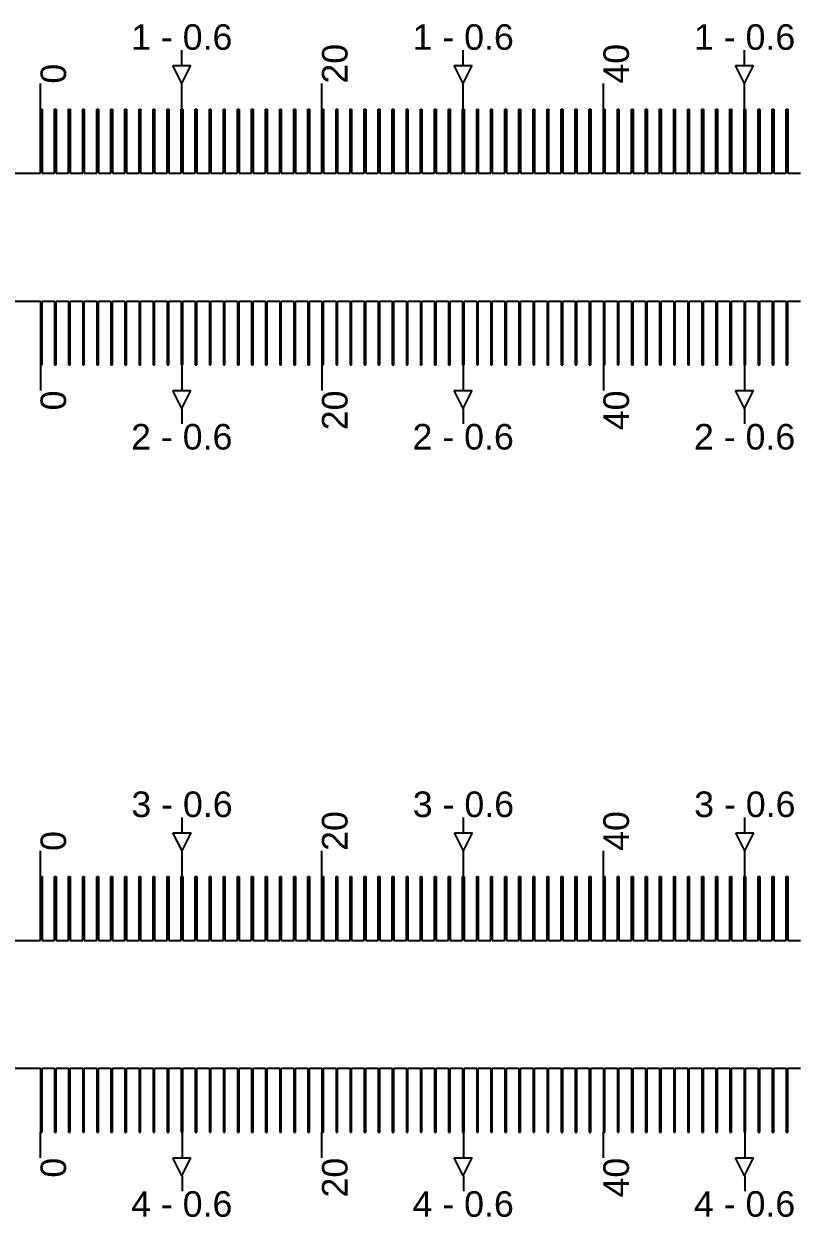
# Model space of a CAD drawing. Extents: x -119394 to 128420, y 74496 to 185496.
# Drawn here: x 43823.8 to 44126, y 112862.7 to 113329.2 of the extents above; entities that cross this region are included whole.
import ezdxf

# ---------------------------------------------------------------- set-up
doc = ezdxf.new("R2010")
doc.units = 13
doc.layers.add('CL - Label-1', color=120, linetype='Continuous')
doc.layers.add('CL - Label-2', color=132, linetype='Continuous')
doc.layers.add('CL - Sub-Micro', color=7, linetype='Continuous', true_color=0x47d1ff)
doc.styles.get("Standard").update_dxf_attribs({"font": 'arial.ttf'})

msp = doc.modelspace()

# ---------------------------------------------------------------- linework, layer by layer
for p, q in [((43885.49, 113312.94), (43885.49, 113318.94)), ((43995.49, 113312.94), (43995.49, 113318.94)), ((44105.49, 113312.94), (44105.49, 113318.94)), ((43830.29, 113295.86), (43830.29, 113305.86)), ((43885.49, 113295.86), (43885.49, 113305.86)), ((43940.29, 113295.86), (43940.29, 113305.86)), ((43995.49, 113295.86), (43995.49, 113305.86)), ((44050.29, 113295.86), (44050.29, 113305.86)), ((44105.49, 113295.86), (44105.49, 113305.86)), ((43830.29, 113195.86), (43830.29, 113185.86)), ((43885.49, 113195.86), (43885.49, 113185.86)), ((43940.29, 113195.86), (43940.29, 113185.86)), ((43995.49, 113195.86), (43995.49, 113185.86)), ((44050.29, 113195.86), (44050.29, 113185.86)), ((44105.49, 113195.86), (44105.49, 113185.86)), ((43885.49, 113178.79), (43885.49, 113172.79)), ((43995.49, 113178.79), (43995.49, 113172.79)), ((44105.49, 113178.79), (44105.49, 113172.79)), ((43885.59, 113012.94), (43885.59, 113018.94)), ((43995.59, 113012.94), (43995.59, 113018.94)), ((44105.59, 113012.94), (44105.59, 113018.94)), ((43830.29, 112995.86), (43830.29, 113005.86)), ((43885.59, 112995.86), (43885.59, 113005.86)), ((43940.29, 112995.86), (43940.29, 113005.86)), ((43995.59, 112995.86), (43995.59, 113005.86)), ((44050.29, 112995.86), (44050.29, 113005.86)), ((44105.59, 112995.86), (44105.59, 113005.86)), ((43830.29, 112885.86), (43830.29, 112895.86)), ((43885.59, 112895.86), (43885.59, 112885.86)), ((43940.29, 112885.86), (43940.29, 112895.86)), ((43995.59, 112895.86), (43995.59, 112885.86)), ((44050.29, 112885.86), (44050.29, 112895.86)), ((44105.59, 112895.86), (44105.59, 112885.86)), ((43885.59, 112878.79), (43885.59, 112872.79)), ((43995.59, 112878.79), (43995.59, 112872.79)), ((44105.59, 112878.79), (44105.59, 112872.79))]:
    msp.add_line(p, q)
at = {"layer": 'CL - Label-2'}
for p, q in [((43885.49, 113305.86), (43881.95, 113312.96)), ((43881.95, 113312.96), (43889.02, 113312.96)), ((43885.49, 113305.86), (43889.02, 113312.96)), ((43995.49, 113305.86), (43991.95, 113312.96)), ((43991.95, 113312.96), (43999.02, 113312.96)), ((43995.49, 113305.86), (43999.02, 113312.96)), ((44105.49, 113305.86), (44101.95, 113312.96)), ((44101.95, 113312.96), (44109.02, 113312.96)), ((44105.49, 113305.86), (44109.02, 113312.96)), ((43885.49, 113178.79), (43881.95, 113185.89)), ((43881.95, 113185.89), (43889.02, 113185.89)), ((43885.49, 113178.79), (43889.02, 113185.89)), ((43995.49, 113178.79), (43991.95, 113185.89)), ((43991.95, 113185.89), (43999.02, 113185.89)), ((43995.49, 113178.79), (43999.02, 113185.89)), ((44105.49, 113178.79), (44101.95, 113185.89)), ((44101.95, 113185.89), (44109.02, 113185.89)), ((44105.49, 113178.79), (44109.02, 113185.89)), ((43885.59, 113005.86), (43882.05, 113012.96)), ((43882.05, 113012.96), (43889.12, 113012.96)), ((43885.59, 113005.86), (43889.12, 113012.96)), ((43995.59, 113005.86), (43992.05, 113012.96)), ((43992.05, 113012.96), (43999.12, 113012.96)), ((43995.59, 113005.86), (43999.12, 113012.96)), ((44105.59, 113005.86), (44102.05, 113012.96)), ((44102.05, 113012.96), (44109.12, 113012.96)), ((44105.59, 113005.86), (44109.12, 113012.96)), ((43885.49, 112878.79), (43881.95, 112885.89)), ((43881.95, 112885.89), (43889.02, 112885.89)), ((43885.49, 112878.79), (43889.02, 112885.89)), ((43995.49, 112878.79), (43991.95, 112885.89)), ((43991.95, 112885.89), (43999.02, 112885.89)), ((43995.49, 112878.79), (43999.02, 112885.89)), ((44105.49, 112878.79), (44101.95, 112885.89)), ((44101.95, 112885.89), (44109.02, 112885.89)), ((44105.49, 112878.79), (44109.02, 112885.89))]:
    msp.add_line(p, q, dxfattribs=at)
at = {"layer": 'CL - Sub-Micro'}
for p, q in [((43830.29, 113270.86), (43830.29, 113295.86)), ((43830.29, 113295.86), (43830.89, 113295.86)), ((43830.89, 113295.86), (43830.89, 113270.86)), ((43835.79, 113270.86), (43835.79, 113295.86)), ((43835.79, 113295.86), (43836.39, 113295.86)), ((43836.39, 113295.86), (43836.39, 113270.86)), ((43841.29, 113270.86), (43841.29, 113295.86)), ((43841.29, 113295.86), (43841.89, 113295.86)), ((43841.89, 113295.86), (43841.89, 113270.86)), ((43846.79, 113270.86), (43846.79, 113295.86)), ((43846.79, 113295.86), (43847.39, 113295.86)), ((43847.39, 113295.86), (43847.39, 113270.86)), ((43852.29, 113270.86), (43852.29, 113295.86)), ((43852.29, 113295.86), (43852.89, 113295.86)), ((43852.89, 113295.86), (43852.89, 113270.86)), ((43857.79, 113270.86), (43857.79, 113295.86)), ((43857.79, 113295.86), (43858.39, 113295.86)), ((43858.39, 113295.86), (43858.39, 113270.86)), ((43863.29, 113270.86), (43863.29, 113295.86)), ((43863.29, 113295.86), (43863.89, 113295.86)), ((43863.89, 113295.86), (43863.89, 113270.86)), ((43868.79, 113270.86), (43868.79, 113295.86)), ((43868.79, 113295.86), (43869.39, 113295.86)), ((43869.39, 113295.86), (43869.39, 113270.86)), ((43874.29, 113270.86), (43874.29, 113295.86)), ((43874.29, 113295.86), (43874.89, 113295.86)), ((43874.89, 113295.86), (43874.89, 113270.86)), ((43879.79, 113270.86), (43879.79, 113295.86)), ((43879.79, 113295.86), (43880.39, 113295.86)), ((43880.39, 113295.86), (43880.39, 113270.86)), ((43885.29, 113270.86), (43885.29, 113295.86)), ((43885.29, 113295.86), (43885.89, 113295.86)), ((43885.89, 113295.86), (43885.89, 113270.86)), ((43890.79, 113270.86), (43890.79, 113295.86)), ((43890.79, 113295.86), (43891.39, 113295.86)), ((43891.39, 113295.86), (43891.39, 113270.86)), ((43896.29, 113270.86), (43896.29, 113295.86)), ((43896.29, 113295.86), (43896.89, 113295.86)), ((43896.89, 113295.86), (43896.89, 113270.86)), ((43901.79, 113270.86), (43901.79, 113295.86)), ((43901.79, 113295.86), (43902.39, 113295.86)), ((43902.39, 113295.86), (43902.39, 113270.86)), ((43907.29, 113270.86), (43907.29, 113295.86)), ((43907.29, 113295.86), (43907.89, 113295.86)), ((43907.89, 113295.86), (43907.89, 113270.86)), ((43912.79, 113270.86), (43912.79, 113295.86)), ((43912.79, 113295.86), (43913.39, 113295.86)), ((43913.39, 113295.86), (43913.39, 113270.86)), ((43918.29, 113270.86), (43918.29, 113295.86)), ((43918.29, 113295.86), (43918.89, 113295.86)), ((43918.89, 113295.86), (43918.89, 113270.86)), ((43923.79, 113270.86), (43923.79, 113295.86)), ((43923.79, 113295.86), (43924.39, 113295.86)), ((43924.39, 113295.86), (43924.39, 113270.86)), ((43929.29, 113270.86), (43929.29, 113295.86)), ((43929.29, 113295.86), (43929.89, 113295.86)), ((43929.89, 113295.86), (43929.89, 113270.86)), ((43934.79, 113270.86), (43934.79, 113295.86)), ((43934.79, 113295.86), (43935.39, 113295.86)), ((43935.39, 113295.86), (43935.39, 113270.86)), ((43940.29, 113270.86), (43940.29, 113295.86)), ((43940.29, 113295.86), (43940.89, 113295.86)), ((43940.89, 113295.86), (43940.89, 113270.86)), ((43945.79, 113270.86), (43945.79, 113295.86)), ((43945.79, 113295.86), (43946.39, 113295.86)), ((43946.39, 113295.86), (43946.39, 113270.86)), ((43951.29, 113270.86), (43951.29, 113295.86)), ((43951.29, 113295.86), (43951.89, 113295.86)), ((43951.89, 113295.86), (43951.89, 113270.86)), ((43956.79, 113270.86), (43956.79, 113295.86)), ((43956.79, 113295.86), (43957.39, 113295.86)), ((43957.39, 113295.86), (43957.39, 113270.86)), ((43962.29, 113270.86), (43962.29, 113295.86)), ((43962.29, 113295.86), (43962.89, 113295.86)), ((43962.89, 113295.86), (43962.89, 113270.86)), ((43967.79, 113270.86), (43967.79, 113295.86)), ((43967.79, 113295.86), (43968.39, 113295.86)), ((43968.39, 113295.86), (43968.39, 113270.86)), ((43973.29, 113270.86), (43973.29, 113295.86)), ((43973.29, 113295.86), (43973.89, 113295.86)), ((43973.89, 113295.86), (43973.89, 113270.86)), ((43978.79, 113270.86), (43978.79, 113295.86)), ((43978.79, 113295.86), (43979.39, 113295.86)), ((43979.39, 113295.86), (43979.39, 113270.86)), ((43984.29, 113270.86), (43984.29, 113295.86)), ((43984.29, 113295.86), (43984.89, 113295.86)), ((43984.89, 113295.86), (43984.89, 113270.86)), ((43989.79, 113270.86), (43989.79, 113295.86)), ((43989.79, 113295.86), (43990.39, 113295.86)), ((43990.39, 113295.86), (43990.39, 113270.86)), ((43995.29, 113270.86), (43995.29, 113295.86)), ((43995.29, 113295.86), (43995.89, 113295.86)), ((43995.89, 113295.86), (43995.89, 113270.86)), ((44000.79, 113270.86), (44000.79, 113295.86)), ((44000.79, 113295.86), (44001.39, 113295.86)), ((44001.39, 113295.86), (44001.39, 113270.86)), ((44006.29, 113270.86), (44006.29, 113295.86)), ((44006.29, 113295.86), (44006.89, 113295.86)), ((44006.89, 113295.86), (44006.89, 113270.86)), ((44011.79, 113270.86), (44011.79, 113295.86)), ((44011.79, 113295.86), (44012.39, 113295.86)), ((44012.39, 113295.86), (44012.39, 113270.86)), ((44017.29, 113270.86), (44017.29, 113295.86)), ((44017.29, 113295.86), (44017.89, 113295.86)), ((44017.89, 113295.86), (44017.89, 113270.86)), ((44022.79, 113270.86), (44022.79, 113295.86)), ((44022.79, 113295.86), (44023.39, 113295.86)), ((44023.39, 113295.86), (44023.39, 113270.86)), ((44028.29, 113270.86), (44028.29, 113295.86)), ((44028.29, 113295.86), (44028.89, 113295.86)), ((44028.89, 113295.86), (44028.89, 113270.86)), ((44033.79, 113270.86), (44033.79, 113295.86)), ((44033.79, 113295.86), (44034.39, 113295.86)), ((44034.39, 113295.86), (44034.39, 113270.86)), ((44039.29, 113270.86), (44039.29, 113295.86)), ((44039.29, 113295.86), (44039.89, 113295.86)), ((44039.89, 113295.86), (44039.89, 113270.86)), ((44044.79, 113270.86), (44044.79, 113295.86)), ((44044.79, 113295.86), (44045.39, 113295.86)), ((44045.39, 113295.86), (44045.39, 113270.86)), ((44050.29, 113270.86), (44050.29, 113295.86)), ((44050.29, 113295.86), (44050.89, 113295.86)), ((44050.89, 113295.86), (44050.89, 113270.86)), ((44055.79, 113270.86), (44055.79, 113295.86)), ((44055.79, 113295.86), (44056.39, 113295.86)), ((44056.39, 113295.86), (44056.39, 113270.86)), ((44061.29, 113270.86), (44061.29, 113295.86)), ((44061.29, 113295.86), (44061.89, 113295.86)), ((44061.89, 113295.86), (44061.89, 113270.86)), ((44066.79, 113270.86), (44066.79, 113295.86)), ((44066.79, 113295.86), (44067.39, 113295.86)), ((44067.39, 113295.86), (44067.39, 113270.86)), ((44072.29, 113270.86), (44072.29, 113295.86)), ((44072.29, 113295.86), (44072.89, 113295.86)), ((44072.89, 113295.86), (44072.89, 113270.86)), ((44077.79, 113270.86), (44077.79, 113295.86)), ((44077.79, 113295.86), (44078.39, 113295.86)), ((44078.39, 113295.86), (44078.39, 113270.86)), ((44083.29, 113270.86), (44083.29, 113295.86)), ((44083.29, 113295.86), (44083.89, 113295.86)), ((44083.89, 113295.86), (44083.89, 113270.86)), ((44088.79, 113270.86), (44088.79, 113295.86)), ((44088.79, 113295.86), (44089.39, 113295.86)), ((44089.39, 113295.86), (44089.39, 113270.86)), ((44094.29, 113270.86), (44094.29, 113295.86)), ((44094.29, 113295.86), (44094.89, 113295.86)), ((44094.89, 113295.86), (44094.89, 113270.86)), ((44099.79, 113270.86), (44099.79, 113295.86)), ((44099.79, 113295.86), (44100.39, 113295.86)), ((44100.39, 113295.86), (44100.39, 113270.86)), ((44105.29, 113270.86), (44105.29, 113295.86)), ((44105.29, 113295.86), (44105.89, 113295.86)), ((44105.89, 113295.86), (44105.89, 113270.86)), ((44110.79, 113270.86), (44110.79, 113295.86)), ((44110.79, 113295.86), (44111.39, 113295.86)), ((44111.39, 113295.86), (44111.39, 113270.86)), ((44116.29, 113270.86), (44116.29, 113295.86)), ((44116.29, 113295.86), (44116.89, 113295.86)), ((44116.89, 113295.86), (44116.89, 113270.86)), ((44121.79, 113270.86), (44121.79, 113295.86)), ((44121.79, 113295.86), (44122.39, 113295.86)), ((44122.39, 113295.86), (44122.39, 113270.86)), ((43730.29, 113270.86), (43830.29, 113270.86)), ((43830.89, 113270.86), (43835.79, 113270.86)), ((43836.39, 113270.86), (43841.29, 113270.86)), ((43841.89, 113270.86), (43846.79, 113270.86)), ((43847.39, 113270.86), (43852.29, 113270.86)), ((43852.89, 113270.86), (43857.79, 113270.86)), ((43858.39, 113270.86), (43863.29, 113270.86)), ((43863.89, 113270.86), (43868.79, 113270.86)), ((43869.39, 113270.86), (43874.29, 113270.86)), ((43874.89, 113270.86), (43879.79, 113270.86)), ((43880.39, 113270.86), (43885.29, 113270.86)), ((43885.89, 113270.86), (43890.79, 113270.86)), ((43891.39, 113270.86), (43896.29, 113270.86)), ((43896.89, 113270.86), (43901.79, 113270.86)), ((43902.39, 113270.86), (43907.29, 113270.86)), ((43907.89, 113270.86), (43912.79, 113270.86)), ((43913.39, 113270.86), (43918.29, 113270.86)), ((43918.89, 113270.86), (43923.79, 113270.86)), ((43924.39, 113270.86), (43929.29, 113270.86)), ((43929.89, 113270.86), (43934.79, 113270.86)), ((43935.39, 113270.86), (43940.29, 113270.86)), ((43940.89, 113270.86), (43945.79, 113270.86)), ((43946.39, 113270.86), (43951.29, 113270.86)), ((43951.89, 113270.86), (43956.79, 113270.86)), ((43957.39, 113270.86), (43962.29, 113270.86)), ((43962.89, 113270.86), (43967.79, 113270.86)), ((43968.39, 113270.86), (43973.29, 113270.86)), ((43973.89, 113270.86), (43978.79, 113270.86)), ((43979.39, 113270.86), (43984.29, 113270.86)), ((43984.89, 113270.86), (43989.79, 113270.86)), ((43990.39, 113270.86), (43995.29, 113270.86)), ((43995.89, 113270.86), (44000.79, 113270.86)), ((44001.39, 113270.86), (44006.29, 113270.86)), ((44006.89, 113270.86), (44011.79, 113270.86)), ((44012.39, 113270.86), (44017.29, 113270.86)), ((44017.89, 113270.86), (44022.79, 113270.86)), ((44023.39, 113270.86), (44028.29, 113270.86)), ((44028.89, 113270.86), (44033.79, 113270.86)), ((44034.39, 113270.86), (44039.29, 113270.86)), ((44039.89, 113270.86), (44044.79, 113270.86)), ((44045.39, 113270.86), (44050.29, 113270.86)), ((44050.89, 113270.86), (44055.79, 113270.86)), ((44056.39, 113270.86), (44061.29, 113270.86)), ((44061.89, 113270.86), (44066.79, 113270.86)), ((44067.39, 113270.86), (44072.29, 113270.86)), ((44072.89, 113270.86), (44077.79, 113270.86)), ((44078.39, 113270.86), (44083.29, 113270.86)), ((44083.89, 113270.86), (44088.79, 113270.86)), ((44089.39, 113270.86), (44094.29, 113270.86)), ((44094.89, 113270.86), (44099.79, 113270.86)), ((44100.39, 113270.86), (44105.29, 113270.86)), ((44105.89, 113270.86), (44110.79, 113270.86)), ((44111.39, 113270.86), (44116.29, 113270.86)), ((44116.89, 113270.86), (44121.79, 113270.86)), ((44122.39, 113270.86), (44127.29, 113270.86)), ((43730.29, 113220.86), (43830.29, 113220.86)), ((43830.29, 113220.86), (43830.29, 113195.86)), ((43830.89, 113195.86), (43830.89, 113220.86)), ((43830.89, 113220.86), (43835.79, 113220.86)), ((43835.79, 113220.86), (43835.79, 113195.86)), ((43836.39, 113195.86), (43836.39, 113220.86)), ((43836.39, 113220.86), (43841.29, 113220.86)), ((43841.29, 113220.86), (43841.29, 113195.86)), ((43841.89, 113195.86), (43841.89, 113220.86)), ((43841.89, 113220.86), (43846.79, 113220.86)), ((43846.79, 113220.86), (43846.79, 113195.86)), ((43847.39, 113195.86), (43847.39, 113220.86)), ((43847.39, 113220.86), (43852.29, 113220.86)), ((43852.29, 113220.86), (43852.29, 113195.86)), ((43852.89, 113195.86), (43852.89, 113220.86)), ((43852.89, 113220.86), (43857.79, 113220.86)), ((43857.79, 113220.86), (43857.79, 113195.86)), ((43858.39, 113195.86), (43858.39, 113220.86)), ((43858.39, 113220.86), (43863.29, 113220.86)), ((43863.29, 113220.86), (43863.29, 113195.86)), ((43863.89, 113195.86), (43863.89, 113220.86)), ((43863.89, 113220.86), (43868.79, 113220.86)), ((43868.79, 113220.86), (43868.79, 113195.86)), ((43869.39, 113195.86), (43869.39, 113220.86)), ((43869.39, 113220.86), (43874.29, 113220.86)), ((43874.29, 113220.86), (43874.29, 113195.86)), ((43874.89, 113195.86), (43874.89, 113220.86)), ((43874.89, 113220.86), (43879.79, 113220.86)), ((43879.79, 113220.86), (43879.79, 113195.86)), ((43880.39, 113195.86), (43880.39, 113220.86)), ((43880.39, 113220.86), (43885.29, 113220.86)), ((43885.29, 113220.86), (43885.29, 113195.86)), ((43885.89, 113195.86), (43885.89, 113220.86)), ((43885.89, 113220.86), (43890.79, 113220.86)), ((43890.79, 113220.86), (43890.79, 113195.86)), ((43891.39, 113195.86), (43891.39, 113220.86)), ((43891.39, 113220.86), (43896.29, 113220.86)), ((43896.29, 113220.86), (43896.29, 113195.86)), ((43896.89, 113195.86), (43896.89, 113220.86)), ((43896.89, 113220.86), (43901.79, 113220.86)), ((43901.79, 113220.86), (43901.79, 113195.86)), ((43902.39, 113195.86), (43902.39, 113220.86)), ((43902.39, 113220.86), (43907.29, 113220.86)), ((43907.29, 113220.86), (43907.29, 113195.86)), ((43907.89, 113195.86), (43907.89, 113220.86)), ((43907.89, 113220.86), (43912.79, 113220.86)), ((43912.79, 113220.86), (43912.79, 113195.86)), ((43913.39, 113195.86), (43913.39, 113220.86)), ((43913.39, 113220.86), (43918.29, 113220.86)), ((43918.29, 113220.86), (43918.29, 113195.86)), ((43918.89, 113195.86), (43918.89, 113220.86)), ((43918.89, 113220.86), (43923.79, 113220.86)), ((43923.79, 113220.86), (43923.79, 113195.86)), ((43924.39, 113195.86), (43924.39, 113220.86)), ((43924.39, 113220.86), (43929.29, 113220.86)), ((43929.29, 113220.86), (43929.29, 113195.86)), ((43929.89, 113195.86), (43929.89, 113220.86)), ((43929.89, 113220.86), (43934.79, 113220.86)), ((43934.79, 113220.86), (43934.79, 113195.86)), ((43935.39, 113195.86), (43935.39, 113220.86)), ((43935.39, 113220.86), (43940.29, 113220.86)), ((43940.29, 113220.86), (43940.29, 113195.86)), ((43940.89, 113195.86), (43940.89, 113220.86)), ((43940.89, 113220.86), (43945.79, 113220.86)), ((43945.79, 113220.86), (43945.79, 113195.86)), ((43946.39, 113195.86), (43946.39, 113220.86)), ((43946.39, 113220.86), (43951.29, 113220.86)), ((43951.29, 113220.86), (43951.29, 113195.86)), ((43951.89, 113195.86), (43951.89, 113220.86)), ((43951.89, 113220.86), (43956.79, 113220.86)), ((43956.79, 113220.86), (43956.79, 113195.86)), ((43957.39, 113195.86), (43957.39, 113220.86)), ((43957.39, 113220.86), (43962.29, 113220.86)), ((43962.29, 113220.86), (43962.29, 113195.86)), ((43962.89, 113195.86), (43962.89, 113220.86)), ((43962.89, 113220.86), (43967.79, 113220.86)), ((43967.79, 113220.86), (43967.79, 113195.86)), ((43968.39, 113195.86), (43968.39, 113220.86)), ((43968.39, 113220.86), (43973.29, 113220.86)), ((43973.29, 113220.86), (43973.29, 113195.86)), ((43973.89, 113195.86), (43973.89, 113220.86)), ((43973.89, 113220.86), (43978.79, 113220.86)), ((43978.79, 113220.86), (43978.79, 113195.86)), ((43979.39, 113195.86), (43979.39, 113220.86)), ((43979.39, 113220.86), (43984.29, 113220.86)), ((43984.29, 113220.86), (43984.29, 113195.86)), ((43984.89, 113195.86), (43984.89, 113220.86)), ((43984.89, 113220.86), (43989.79, 113220.86)), ((43989.79, 113220.86), (43989.79, 113195.86)), ((43990.39, 113195.86), (43990.39, 113220.86)), ((43990.39, 113220.86), (43995.29, 113220.86)), ((43995.29, 113220.86), (43995.29, 113195.86)), ((43995.89, 113195.86), (43995.89, 113220.86)), ((43995.89, 113220.86), (44000.79, 113220.86)), ((44000.79, 113220.86), (44000.79, 113195.86)), ((44001.39, 113195.86), (44001.39, 113220.86)), ((44001.39, 113220.86), (44006.29, 113220.86)), ((44006.29, 113220.86), (44006.29, 113195.86)), ((44006.89, 113195.86), (44006.89, 113220.86)), ((44006.89, 113220.86), (44011.79, 113220.86)), ((44011.79, 113220.86), (44011.79, 113195.86)), ((44012.39, 113195.86), (44012.39, 113220.86)), ((44012.39, 113220.86), (44017.29, 113220.86)), ((44017.29, 113220.86), (44017.29, 113195.86)), ((44017.89, 113195.86), (44017.89, 113220.86)), ((44017.89, 113220.86), (44022.79, 113220.86)), ((44022.79, 113220.86), (44022.79, 113195.86)), ((44023.39, 113195.86), (44023.39, 113220.86)), ((44023.39, 113220.86), (44028.29, 113220.86)), ((44028.29, 113220.86), (44028.29, 113195.86)), ((44028.89, 113195.86), (44028.89, 113220.86)), ((44028.89, 113220.86), (44033.79, 113220.86)), ((44033.79, 113220.86), (44033.79, 113195.86)), ((44034.39, 113195.86), (44034.39, 113220.86)), ((44034.39, 113220.86), (44039.29, 113220.86)), ((44039.29, 113220.86), (44039.29, 113195.86)), ((44039.89, 113195.86), (44039.89, 113220.86)), ((44039.89, 113220.86), (44044.79, 113220.86)), ((44044.79, 113220.86), (44044.79, 113195.86)), ((44045.39, 113195.86), (44045.39, 113220.86)), ((44045.39, 113220.86), (44050.29, 113220.86)), ((44050.29, 113220.86), (44050.29, 113195.86)), ((44050.89, 113195.86), (44050.89, 113220.86)), ((44050.89, 113220.86), (44055.79, 113220.86)), ((44055.79, 113220.86), (44055.79, 113195.86)), ((44056.39, 113195.86), (44056.39, 113220.86)), ((44056.39, 113220.86), (44061.29, 113220.86)), ((44061.29, 113220.86), (44061.29, 113195.86)), ((44061.89, 113195.86), (44061.89, 113220.86)), ((44061.89, 113220.86), (44066.79, 113220.86)), ((44066.79, 113220.86), (44066.79, 113195.86)), ((44067.39, 113195.86), (44067.39, 113220.86)), ((44067.39, 113220.86), (44072.29, 113220.86)), ((44072.29, 113220.86), (44072.29, 113195.86)), ((44072.89, 113195.86), (44072.89, 113220.86)), ((44072.89, 113220.86), (44077.79, 113220.86)), ((44077.79, 113220.86), (44077.79, 113195.86)), ((44078.39, 113195.86), (44078.39, 113220.86)), ((44078.39, 113220.86), (44083.29, 113220.86)), ((44083.29, 113220.86), (44083.29, 113195.86)), ((44083.89, 113195.86), (44083.89, 113220.86)), ((44083.89, 113220.86), (44088.79, 113220.86)), ((44088.79, 113220.86), (44088.79, 113195.86)), ((44089.39, 113195.86), (44089.39, 113220.86)), ((44089.39, 113220.86), (44094.29, 113220.86)), ((44094.29, 113220.86), (44094.29, 113195.86)), ((44094.89, 113195.86), (44094.89, 113220.86)), ((44094.89, 113220.86), (44099.79, 113220.86)), ((44099.79, 113220.86), (44099.79, 113195.86)), ((44100.39, 113195.86), (44100.39, 113220.86)), ((44100.39, 113220.86), (44105.29, 113220.86)), ((44105.29, 113220.86), (44105.29, 113195.86)), ((44105.89, 113195.86), (44105.89, 113220.86)), ((44105.89, 113220.86), (44110.79, 113220.86)), ((44110.79, 113220.86), (44110.79, 113195.86)), ((44111.39, 113195.86), (44111.39, 113220.86)), ((44111.39, 113220.86), (44116.29, 113220.86)), ((44116.29, 113220.86), (44116.29, 113195.86)), ((44116.89, 113195.86), (44116.89, 113220.86)), ((44116.89, 113220.86), (44121.79, 113220.86)), ((44121.79, 113220.86), (44121.79, 113195.86)), ((44122.39, 113195.86), (44122.39, 113220.86)), ((44122.39, 113220.86), (44127.29, 113220.86)), ((43830.29, 113195.86), (43830.89, 113195.86)), ((43835.79, 113195.86), (43836.39, 113195.86)), ((43841.29, 113195.86), (43841.89, 113195.86)), ((43846.79, 113195.86), (43847.39, 113195.86)), ((43852.29, 113195.86), (43852.89, 113195.86)), ((43857.79, 113195.86), (43858.39, 113195.86)), ((43863.29, 113195.86), (43863.89, 113195.86)), ((43868.79, 113195.86), (43869.39, 113195.86)), ((43874.29, 113195.86), (43874.89, 113195.86)), ((43879.79, 113195.86), (43880.39, 113195.86)), ((43885.29, 113195.86), (43885.89, 113195.86)), ((43890.79, 113195.86), (43891.39, 113195.86)), ((43896.29, 113195.86), (43896.89, 113195.86)), ((43901.79, 113195.86), (43902.39, 113195.86)), ((43907.29, 113195.86), (43907.89, 113195.86)), ((43912.79, 113195.86), (43913.39, 113195.86)), ((43918.29, 113195.86), (43918.89, 113195.86)), ((43923.79, 113195.86), (43924.39, 113195.86)), ((43929.29, 113195.86), (43929.89, 113195.86)), ((43934.79, 113195.86), (43935.39, 113195.86)), ((43940.29, 113195.86), (43940.89, 113195.86)), ((43945.79, 113195.86), (43946.39, 113195.86)), ((43951.29, 113195.86), (43951.89, 113195.86)), ((43956.79, 113195.86), (43957.39, 113195.86)), ((43962.29, 113195.86), (43962.89, 113195.86)), ((43967.79, 113195.86), (43968.39, 113195.86)), ((43973.29, 113195.86), (43973.89, 113195.86)), ((43978.79, 113195.86), (43979.39, 113195.86)), ((43984.29, 113195.86), (43984.89, 113195.86)), ((43989.79, 113195.86), (43990.39, 113195.86)), ((43995.29, 113195.86), (43995.89, 113195.86)), ((44000.79, 113195.86), (44001.39, 113195.86)), ((44006.29, 113195.86), (44006.89, 113195.86)), ((44011.79, 113195.86), (44012.39, 113195.86)), ((44017.29, 113195.86), (44017.89, 113195.86)), ((44022.79, 113195.86), (44023.39, 113195.86)), ((44028.29, 113195.86), (44028.89, 113195.86)), ((44033.79, 113195.86), (44034.39, 113195.86)), ((44039.29, 113195.86), (44039.89, 113195.86)), ((44044.79, 113195.86), (44045.39, 113195.86)), ((44050.29, 113195.86), (44050.89, 113195.86)), ((44055.79, 113195.86), (44056.39, 113195.86)), ((44061.29, 113195.86), (44061.89, 113195.86)), ((44066.79, 113195.86), (44067.39, 113195.86)), ((44072.29, 113195.86), (44072.89, 113195.86)), ((44077.79, 113195.86), (44078.39, 113195.86)), ((44083.29, 113195.86), (44083.89, 113195.86)), ((44088.79, 113195.86), (44089.39, 113195.86)), ((44094.29, 113195.86), (44094.89, 113195.86)), ((44099.79, 113195.86), (44100.39, 113195.86)), ((44105.29, 113195.86), (44105.89, 113195.86)), ((44110.79, 113195.86), (44111.39, 113195.86)), ((44116.29, 113195.86), (44116.89, 113195.86)), ((44121.79, 113195.86), (44122.39, 113195.86)), ((43830.29, 112970.86), (43830.29, 112995.86)), ((43830.29, 112995.86), (43830.89, 112995.86)), ((43830.89, 112995.86), (43830.89, 112970.86)), ((43835.79, 112970.86), (43835.79, 112995.86)), ((43835.79, 112995.86), (43836.39, 112995.86)), ((43836.39, 112995.86), (43836.39, 112970.86)), ((43841.29, 112970.86), (43841.29, 112995.86)), ((43841.29, 112995.86), (43841.89, 112995.86)), ((43841.89, 112995.86), (43841.89, 112970.86)), ((43846.79, 112970.86), (43846.79, 112995.86)), ((43846.79, 112995.86), (43847.39, 112995.86)), ((43847.39, 112995.86), (43847.39, 112970.86)), ((43852.29, 112970.86), (43852.29, 112995.86)), ((43852.29, 112995.86), (43852.89, 112995.86)), ((43852.89, 112995.86), (43852.89, 112970.86)), ((43857.79, 112970.86), (43857.79, 112995.86)), ((43857.79, 112995.86), (43858.39, 112995.86)), ((43858.39, 112995.86), (43858.39, 112970.86)), ((43863.29, 112970.86), (43863.29, 112995.86)), ((43863.29, 112995.86), (43863.89, 112995.86)), ((43863.89, 112995.86), (43863.89, 112970.86)), ((43868.79, 112970.86), (43868.79, 112995.86)), ((43868.79, 112995.86), (43869.39, 112995.86)), ((43869.39, 112995.86), (43869.39, 112970.86)), ((43874.29, 112970.86), (43874.29, 112995.86)), ((43874.29, 112995.86), (43874.89, 112995.86)), ((43874.89, 112995.86), (43874.89, 112970.86)), ((43879.79, 112970.86), (43879.79, 112995.86)), ((43879.79, 112995.86), (43880.39, 112995.86)), ((43880.39, 112995.86), (43880.39, 112970.86)), ((43885.29, 112970.86), (43885.29, 112995.86)), ((43885.29, 112995.86), (43885.89, 112995.86)), ((43885.89, 112995.86), (43885.89, 112970.86)), ((43890.79, 112970.86), (43890.79, 112995.86)), ((43890.79, 112995.86), (43891.39, 112995.86)), ((43891.39, 112995.86), (43891.39, 112970.86)), ((43896.29, 112970.86), (43896.29, 112995.86)), ((43896.29, 112995.86), (43896.89, 112995.86)), ((43896.89, 112995.86), (43896.89, 112970.86)), ((43901.79, 112970.86), (43901.79, 112995.86)), ((43901.79, 112995.86), (43902.39, 112995.86)), ((43902.39, 112995.86), (43902.39, 112970.86)), ((43907.29, 112970.86), (43907.29, 112995.86)), ((43907.29, 112995.86), (43907.89, 112995.86)), ((43907.89, 112995.86), (43907.89, 112970.86)), ((43912.79, 112970.86), (43912.79, 112995.86)), ((43912.79, 112995.86), (43913.39, 112995.86)), ((43913.39, 112995.86), (43913.39, 112970.86)), ((43918.29, 112970.86), (43918.29, 112995.86)), ((43918.29, 112995.86), (43918.89, 112995.86)), ((43918.89, 112995.86), (43918.89, 112970.86)), ((43923.79, 112970.86), (43923.79, 112995.86)), ((43923.79, 112995.86), (43924.39, 112995.86)), ((43924.39, 112995.86), (43924.39, 112970.86)), ((43929.29, 112970.86), (43929.29, 112995.86)), ((43929.29, 112995.86), (43929.89, 112995.86)), ((43929.89, 112995.86), (43929.89, 112970.86)), ((43934.79, 112970.86), (43934.79, 112995.86)), ((43934.79, 112995.86), (43935.39, 112995.86)), ((43935.39, 112995.86), (43935.39, 112970.86)), ((43940.29, 112970.86), (43940.29, 112995.86)), ((43940.29, 112995.86), (43940.89, 112995.86)), ((43940.89, 112995.86), (43940.89, 112970.86)), ((43945.79, 112970.86), (43945.79, 112995.86)), ((43945.79, 112995.86), (43946.39, 112995.86)), ((43946.39, 112995.86), (43946.39, 112970.86)), ((43951.29, 112970.86), (43951.29, 112995.86)), ((43951.29, 112995.86), (43951.89, 112995.86)), ((43951.89, 112995.86), (43951.89, 112970.86)), ((43956.79, 112970.86), (43956.79, 112995.86)), ((43956.79, 112995.86), (43957.39, 112995.86)), ((43957.39, 112995.86), (43957.39, 112970.86)), ((43962.29, 112970.86), (43962.29, 112995.86)), ((43962.29, 112995.86), (43962.89, 112995.86)), ((43962.89, 112995.86), (43962.89, 112970.86)), ((43967.79, 112970.86), (43967.79, 112995.86)), ((43967.79, 112995.86), (43968.39, 112995.86)), ((43968.39, 112995.86), (43968.39, 112970.86)), ((43973.29, 112970.86), (43973.29, 112995.86)), ((43973.29, 112995.86), (43973.89, 112995.86)), ((43973.89, 112995.86), (43973.89, 112970.86)), ((43978.79, 112970.86), (43978.79, 112995.86)), ((43978.79, 112995.86), (43979.39, 112995.86)), ((43979.39, 112995.86), (43979.39, 112970.86)), ((43984.29, 112970.86), (43984.29, 112995.86)), ((43984.29, 112995.86), (43984.89, 112995.86)), ((43984.89, 112995.86), (43984.89, 112970.86)), ((43989.79, 112970.86), (43989.79, 112995.86)), ((43989.79, 112995.86), (43990.39, 112995.86)), ((43990.39, 112995.86), (43990.39, 112970.86)), ((43995.29, 112970.86), (43995.29, 112995.86)), ((43995.29, 112995.86), (43995.89, 112995.86)), ((43995.89, 112995.86), (43995.89, 112970.86)), ((44000.79, 112970.86), (44000.79, 112995.86)), ((44000.79, 112995.86), (44001.39, 112995.86)), ((44001.39, 112995.86), (44001.39, 112970.86)), ((44006.29, 112970.86), (44006.29, 112995.86)), ((44006.29, 112995.86), (44006.89, 112995.86)), ((44006.89, 112995.86), (44006.89, 112970.86)), ((44011.79, 112970.86), (44011.79, 112995.86)), ((44011.79, 112995.86), (44012.39, 112995.86)), ((44012.39, 112995.86), (44012.39, 112970.86)), ((44017.29, 112970.86), (44017.29, 112995.86)), ((44017.29, 112995.86), (44017.89, 112995.86)), ((44017.89, 112995.86), (44017.89, 112970.86)), ((44022.79, 112970.86), (44022.79, 112995.86)), ((44022.79, 112995.86), (44023.39, 112995.86)), ((44023.39, 112995.86), (44023.39, 112970.86)), ((44028.29, 112970.86), (44028.29, 112995.86)), ((44028.29, 112995.86), (44028.89, 112995.86)), ((44028.89, 112995.86), (44028.89, 112970.86)), ((44033.79, 112970.86), (44033.79, 112995.86)), ((44033.79, 112995.86), (44034.39, 112995.86)), ((44034.39, 112995.86), (44034.39, 112970.86)), ((44039.29, 112970.86), (44039.29, 112995.86)), ((44039.29, 112995.86), (44039.89, 112995.86)), ((44039.89, 112995.86), (44039.89, 112970.86)), ((44044.79, 112970.86), (44044.79, 112995.86)), ((44044.79, 112995.86), (44045.39, 112995.86)), ((44045.39, 112995.86), (44045.39, 112970.86)), ((44050.29, 112970.86), (44050.29, 112995.86)), ((44050.29, 112995.86), (44050.89, 112995.86)), ((44050.89, 112995.86), (44050.89, 112970.86)), ((44055.79, 112970.86), (44055.79, 112995.86)), ((44055.79, 112995.86), (44056.39, 112995.86)), ((44056.39, 112995.86), (44056.39, 112970.86)), ((44061.29, 112970.86), (44061.29, 112995.86)), ((44061.29, 112995.86), (44061.89, 112995.86)), ((44061.89, 112995.86), (44061.89, 112970.86)), ((44066.79, 112970.86), (44066.79, 112995.86)), ((44066.79, 112995.86), (44067.39, 112995.86)), ((44067.39, 112995.86), (44067.39, 112970.86)), ((44072.29, 112970.86), (44072.29, 112995.86)), ((44072.29, 112995.86), (44072.89, 112995.86)), ((44072.89, 112995.86), (44072.89, 112970.86)), ((44077.79, 112970.86), (44077.79, 112995.86)), ((44077.79, 112995.86), (44078.39, 112995.86)), ((44078.39, 112995.86), (44078.39, 112970.86)), ((44083.29, 112970.86), (44083.29, 112995.86)), ((44083.29, 112995.86), (44083.89, 112995.86)), ((44083.89, 112995.86), (44083.89, 112970.86)), ((44088.79, 112970.86), (44088.79, 112995.86)), ((44088.79, 112995.86), (44089.39, 112995.86)), ((44089.39, 112995.86), (44089.39, 112970.86)), ((44094.29, 112970.86), (44094.29, 112995.86)), ((44094.29, 112995.86), (44094.89, 112995.86)), ((44094.89, 112995.86), (44094.89, 112970.86)), ((44099.79, 112970.86), (44099.79, 112995.86)), ((44099.79, 112995.86), (44100.39, 112995.86)), ((44100.39, 112995.86), (44100.39, 112970.86)), ((44105.29, 112970.86), (44105.29, 112995.86)), ((44105.29, 112995.86), (44105.89, 112995.86)), ((44105.89, 112995.86), (44105.89, 112970.86)), ((44110.79, 112970.86), (44110.79, 112995.86)), ((44110.79, 112995.86), (44111.39, 112995.86)), ((44111.39, 112995.86), (44111.39, 112970.86)), ((44116.29, 112970.86), (44116.29, 112995.86)), ((44116.29, 112995.86), (44116.89, 112995.86)), ((44116.89, 112995.86), (44116.89, 112970.86)), ((44121.79, 112970.86), (44121.79, 112995.86)), ((44121.79, 112995.86), (44122.39, 112995.86)), ((44122.39, 112995.86), (44122.39, 112970.86)), ((43730.29, 112970.86), (43830.29, 112970.86)), ((43830.89, 112970.86), (43835.79, 112970.86)), ((43836.39, 112970.86), (43841.29, 112970.86)), ((43841.89, 112970.86), (43846.79, 112970.86)), ((43847.39, 112970.86), (43852.29, 112970.86)), ((43852.89, 112970.86), (43857.79, 112970.86)), ((43858.39, 112970.86), (43863.29, 112970.86)), ((43863.89, 112970.86), (43868.79, 112970.86)), ((43869.39, 112970.86), (43874.29, 112970.86)), ((43874.89, 112970.86), (43879.79, 112970.86)), ((43880.39, 112970.86), (43885.29, 112970.86)), ((43885.89, 112970.86), (43890.79, 112970.86)), ((43891.39, 112970.86), (43896.29, 112970.86)), ((43896.89, 112970.86), (43901.79, 112970.86)), ((43902.39, 112970.86), (43907.29, 112970.86)), ((43907.89, 112970.86), (43912.79, 112970.86)), ((43913.39, 112970.86), (43918.29, 112970.86)), ((43918.89, 112970.86), (43923.79, 112970.86)), ((43924.39, 112970.86), (43929.29, 112970.86)), ((43929.89, 112970.86), (43934.79, 112970.86)), ((43935.39, 112970.86), (43940.29, 112970.86)), ((43940.89, 112970.86), (43945.79, 112970.86)), ((43946.39, 112970.86), (43951.29, 112970.86)), ((43951.89, 112970.86), (43956.79, 112970.86)), ((43957.39, 112970.86), (43962.29, 112970.86)), ((43962.89, 112970.86), (43967.79, 112970.86)), ((43968.39, 112970.86), (43973.29, 112970.86)), ((43973.89, 112970.86), (43978.79, 112970.86)), ((43979.39, 112970.86), (43984.29, 112970.86)), ((43984.89, 112970.86), (43989.79, 112970.86)), ((43990.39, 112970.86), (43995.29, 112970.86)), ((43995.89, 112970.86), (44000.79, 112970.86)), ((44001.39, 112970.86), (44006.29, 112970.86)), ((44006.89, 112970.86), (44011.79, 112970.86)), ((44012.39, 112970.86), (44017.29, 112970.86)), ((44017.89, 112970.86), (44022.79, 112970.86)), ((44023.39, 112970.86), (44028.29, 112970.86)), ((44028.89, 112970.86), (44033.79, 112970.86)), ((44034.39, 112970.86), (44039.29, 112970.86)), ((44039.89, 112970.86), (44044.79, 112970.86)), ((44045.39, 112970.86), (44050.29, 112970.86)), ((44050.89, 112970.86), (44055.79, 112970.86)), ((44056.39, 112970.86), (44061.29, 112970.86)), ((44061.89, 112970.86), (44066.79, 112970.86)), ((44067.39, 112970.86), (44072.29, 112970.86)), ((44072.89, 112970.86), (44077.79, 112970.86)), ((44078.39, 112970.86), (44083.29, 112970.86)), ((44083.89, 112970.86), (44088.79, 112970.86)), ((44089.39, 112970.86), (44094.29, 112970.86)), ((44094.89, 112970.86), (44099.79, 112970.86)), ((44100.39, 112970.86), (44105.29, 112970.86)), ((44105.89, 112970.86), (44110.79, 112970.86)), ((44111.39, 112970.86), (44116.29, 112970.86)), ((44116.89, 112970.86), (44121.79, 112970.86)), ((44122.39, 112970.86), (44127.29, 112970.86)), ((43730.29, 112920.86), (43830.29, 112920.86)), ((43830.29, 112920.86), (43830.29, 112895.86)), ((43830.89, 112895.86), (43830.89, 112920.86)), ((43830.89, 112920.86), (43835.79, 112920.86)), ((43835.79, 112920.86), (43835.79, 112895.86)), ((43836.39, 112895.86), (43836.39, 112920.86)), ((43836.39, 112920.86), (43841.29, 112920.86)), ((43841.29, 112920.86), (43841.29, 112895.86)), ((43841.89, 112895.86), (43841.89, 112920.86)), ((43841.89, 112920.86), (43846.79, 112920.86)), ((43846.79, 112920.86), (43846.79, 112895.86)), ((43847.39, 112895.86), (43847.39, 112920.86)), ((43847.39, 112920.86), (43852.29, 112920.86)), ((43852.29, 112920.86), (43852.29, 112895.86)), ((43852.89, 112895.86), (43852.89, 112920.86)), ((43852.89, 112920.86), (43857.79, 112920.86)), ((43857.79, 112920.86), (43857.79, 112895.86)), ((43858.39, 112895.86), (43858.39, 112920.86)), ((43858.39, 112920.86), (43863.29, 112920.86)), ((43863.29, 112920.86), (43863.29, 112895.86)), ((43863.89, 112895.86), (43863.89, 112920.86)), ((43863.89, 112920.86), (43868.79, 112920.86)), ((43868.79, 112920.86), (43868.79, 112895.86)), ((43869.39, 112895.86), (43869.39, 112920.86)), ((43869.39, 112920.86), (43874.29, 112920.86)), ((43874.29, 112920.86), (43874.29, 112895.86)), ((43874.89, 112895.86), (43874.89, 112920.86)), ((43874.89, 112920.86), (43879.79, 112920.86)), ((43879.79, 112920.86), (43879.79, 112895.86)), ((43880.39, 112895.86), (43880.39, 112920.86)), ((43880.39, 112920.86), (43885.29, 112920.86)), ((43885.29, 112920.86), (43885.29, 112895.86)), ((43885.89, 112895.86), (43885.89, 112920.86)), ((43885.89, 112920.86), (43890.79, 112920.86)), ((43890.79, 112920.86), (43890.79, 112895.86)), ((43891.39, 112895.86), (43891.39, 112920.86)), ((43891.39, 112920.86), (43896.29, 112920.86)), ((43896.29, 112920.86), (43896.29, 112895.86)), ((43896.89, 112895.86), (43896.89, 112920.86)), ((43896.89, 112920.86), (43901.79, 112920.86)), ((43901.79, 112920.86), (43901.79, 112895.86)), ((43902.39, 112895.86), (43902.39, 112920.86)), ((43902.39, 112920.86), (43907.29, 112920.86)), ((43907.29, 112920.86), (43907.29, 112895.86)), ((43907.89, 112895.86), (43907.89, 112920.86)), ((43907.89, 112920.86), (43912.79, 112920.86)), ((43912.79, 112920.86), (43912.79, 112895.86)), ((43913.39, 112895.86), (43913.39, 112920.86)), ((43913.39, 112920.86), (43918.29, 112920.86)), ((43918.29, 112920.86), (43918.29, 112895.86)), ((43918.89, 112895.86), (43918.89, 112920.86)), ((43918.89, 112920.86), (43923.79, 112920.86)), ((43923.79, 112920.86), (43923.79, 112895.86)), ((43924.39, 112895.86), (43924.39, 112920.86)), ((43924.39, 112920.86), (43929.29, 112920.86)), ((43929.29, 112920.86), (43929.29, 112895.86)), ((43929.89, 112895.86), (43929.89, 112920.86)), ((43929.89, 112920.86), (43934.79, 112920.86)), ((43934.79, 112920.86), (43934.79, 112895.86)), ((43935.39, 112895.86), (43935.39, 112920.86)), ((43935.39, 112920.86), (43940.29, 112920.86)), ((43940.29, 112920.86), (43940.29, 112895.86)), ((43940.89, 112895.86), (43940.89, 112920.86)), ((43940.89, 112920.86), (43945.79, 112920.86)), ((43945.79, 112920.86), (43945.79, 112895.86)), ((43946.39, 112895.86), (43946.39, 112920.86)), ((43946.39, 112920.86), (43951.29, 112920.86)), ((43951.29, 112920.86), (43951.29, 112895.86)), ((43951.89, 112895.86), (43951.89, 112920.86)), ((43951.89, 112920.86), (43956.79, 112920.86)), ((43956.79, 112920.86), (43956.79, 112895.86)), ((43957.39, 112895.86), (43957.39, 112920.86)), ((43957.39, 112920.86), (43962.29, 112920.86)), ((43962.29, 112920.86), (43962.29, 112895.86)), ((43962.89, 112895.86), (43962.89, 112920.86)), ((43962.89, 112920.86), (43967.79, 112920.86)), ((43967.79, 112920.86), (43967.79, 112895.86)), ((43968.39, 112895.86), (43968.39, 112920.86)), ((43968.39, 112920.86), (43973.29, 112920.86)), ((43973.29, 112920.86), (43973.29, 112895.86)), ((43973.89, 112895.86), (43973.89, 112920.86)), ((43973.89, 112920.86), (43978.79, 112920.86)), ((43978.79, 112920.86), (43978.79, 112895.86)), ((43979.39, 112895.86), (43979.39, 112920.86)), ((43979.39, 112920.86), (43984.29, 112920.86)), ((43984.29, 112920.86), (43984.29, 112895.86)), ((43984.89, 112895.86), (43984.89, 112920.86)), ((43984.89, 112920.86), (43989.79, 112920.86)), ((43989.79, 112920.86), (43989.79, 112895.86)), ((43990.39, 112895.86), (43990.39, 112920.86)), ((43990.39, 112920.86), (43995.29, 112920.86)), ((43995.29, 112920.86), (43995.29, 112895.86)), ((43995.89, 112895.86), (43995.89, 112920.86)), ((43995.89, 112920.86), (44000.79, 112920.86)), ((44000.79, 112920.86), (44000.79, 112895.86)), ((44001.39, 112895.86), (44001.39, 112920.86)), ((44001.39, 112920.86), (44006.29, 112920.86)), ((44006.29, 112920.86), (44006.29, 112895.86)), ((44006.89, 112895.86), (44006.89, 112920.86)), ((44006.89, 112920.86), (44011.79, 112920.86)), ((44011.79, 112920.86), (44011.79, 112895.86)), ((44012.39, 112895.86), (44012.39, 112920.86)), ((44012.39, 112920.86), (44017.29, 112920.86)), ((44017.29, 112920.86), (44017.29, 112895.86)), ((44017.89, 112895.86), (44017.89, 112920.86)), ((44017.89, 112920.86), (44022.79, 112920.86)), ((44022.79, 112920.86), (44022.79, 112895.86)), ((44023.39, 112895.86), (44023.39, 112920.86)), ((44023.39, 112920.86), (44028.29, 112920.86)), ((44028.29, 112920.86), (44028.29, 112895.86)), ((44028.89, 112895.86), (44028.89, 112920.86)), ((44028.89, 112920.86), (44033.79, 112920.86)), ((44033.79, 112920.86), (44033.79, 112895.86)), ((44034.39, 112895.86), (44034.39, 112920.86)), ((44034.39, 112920.86), (44039.29, 112920.86)), ((44039.29, 112920.86), (44039.29, 112895.86)), ((44039.89, 112895.86), (44039.89, 112920.86)), ((44039.89, 112920.86), (44044.79, 112920.86)), ((44044.79, 112920.86), (44044.79, 112895.86)), ((44045.39, 112895.86), (44045.39, 112920.86)), ((44045.39, 112920.86), (44050.29, 112920.86)), ((44050.29, 112920.86), (44050.29, 112895.86)), ((44050.89, 112895.86), (44050.89, 112920.86)), ((44050.89, 112920.86), (44055.79, 112920.86)), ((44055.79, 112920.86), (44055.79, 112895.86)), ((44056.39, 112895.86), (44056.39, 112920.86)), ((44056.39, 112920.86), (44061.29, 112920.86)), ((44061.29, 112920.86), (44061.29, 112895.86)), ((44061.89, 112895.86), (44061.89, 112920.86)), ((44061.89, 112920.86), (44066.79, 112920.86)), ((44066.79, 112920.86), (44066.79, 112895.86)), ((44067.39, 112895.86), (44067.39, 112920.86)), ((44067.39, 112920.86), (44072.29, 112920.86)), ((44072.29, 112920.86), (44072.29, 112895.86)), ((44072.89, 112895.86), (44072.89, 112920.86)), ((44072.89, 112920.86), (44077.79, 112920.86)), ((44077.79, 112920.86), (44077.79, 112895.86)), ((44078.39, 112895.86), (44078.39, 112920.86)), ((44078.39, 112920.86), (44083.29, 112920.86)), ((44083.29, 112920.86), (44083.29, 112895.86)), ((44083.89, 112895.86), (44083.89, 112920.86)), ((44083.89, 112920.86), (44088.79, 112920.86)), ((44088.79, 112920.86), (44088.79, 112895.86)), ((44089.39, 112895.86), (44089.39, 112920.86)), ((44089.39, 112920.86), (44094.29, 112920.86)), ((44094.29, 112920.86), (44094.29, 112895.86)), ((44094.89, 112895.86), (44094.89, 112920.86)), ((44094.89, 112920.86), (44099.79, 112920.86)), ((44099.79, 112920.86), (44099.79, 112895.86)), ((44100.39, 112895.86), (44100.39, 112920.86)), ((44100.39, 112920.86), (44105.29, 112920.86)), ((44105.29, 112920.86), (44105.29, 112895.86)), ((44105.89, 112895.86), (44105.89, 112920.86)), ((44105.89, 112920.86), (44110.79, 112920.86)), ((44110.79, 112920.86), (44110.79, 112895.86)), ((44111.39, 112895.86), (44111.39, 112920.86)), ((44111.39, 112920.86), (44116.29, 112920.86)), ((44116.29, 112920.86), (44116.29, 112895.86)), ((44116.89, 112895.86), (44116.89, 112920.86)), ((44116.89, 112920.86), (44121.79, 112920.86)), ((44121.79, 112920.86), (44121.79, 112895.86)), ((44122.39, 112895.86), (44122.39, 112920.86)), ((44122.39, 112920.86), (44127.29, 112920.86)), ((43830.29, 112895.86), (43830.89, 112895.86)), ((43835.79, 112895.86), (43836.39, 112895.86)), ((43841.29, 112895.86), (43841.89, 112895.86)), ((43846.79, 112895.86), (43847.39, 112895.86)), ((43852.29, 112895.86), (43852.89, 112895.86)), ((43857.79, 112895.86), (43858.39, 112895.86)), ((43863.29, 112895.86), (43863.89, 112895.86)), ((43868.79, 112895.86), (43869.39, 112895.86)), ((43874.29, 112895.86), (43874.89, 112895.86)), ((43879.79, 112895.86), (43880.39, 112895.86)), ((43885.29, 112895.86), (43885.89, 112895.86)), ((43890.79, 112895.86), (43891.39, 112895.86)), ((43896.29, 112895.86), (43896.89, 112895.86)), ((43901.79, 112895.86), (43902.39, 112895.86)), ((43907.29, 112895.86), (43907.89, 112895.86)), ((43912.79, 112895.86), (43913.39, 112895.86)), ((43918.29, 112895.86), (43918.89, 112895.86)), ((43923.79, 112895.86), (43924.39, 112895.86)), ((43929.29, 112895.86), (43929.89, 112895.86)), ((43934.79, 112895.86), (43935.39, 112895.86)), ((43940.29, 112895.86), (43940.89, 112895.86)), ((43945.79, 112895.86), (43946.39, 112895.86)), ((43951.29, 112895.86), (43951.89, 112895.86)), ((43956.79, 112895.86), (43957.39, 112895.86)), ((43962.29, 112895.86), (43962.89, 112895.86)), ((43967.79, 112895.86), (43968.39, 112895.86)), ((43973.29, 112895.86), (43973.89, 112895.86)), ((43978.79, 112895.86), (43979.39, 112895.86)), ((43984.29, 112895.86), (43984.89, 112895.86)), ((43989.79, 112895.86), (43990.39, 112895.86)), ((43995.29, 112895.86), (43995.89, 112895.86)), ((44000.79, 112895.86), (44001.39, 112895.86)), ((44006.29, 112895.86), (44006.89, 112895.86)), ((44011.79, 112895.86), (44012.39, 112895.86)), ((44017.29, 112895.86), (44017.89, 112895.86)), ((44022.79, 112895.86), (44023.39, 112895.86)), ((44028.29, 112895.86), (44028.89, 112895.86)), ((44033.79, 112895.86), (44034.39, 112895.86)), ((44039.29, 112895.86), (44039.89, 112895.86)), ((44044.79, 112895.86), (44045.39, 112895.86)), ((44050.29, 112895.86), (44050.89, 112895.86)), ((44055.79, 112895.86), (44056.39, 112895.86)), ((44061.29, 112895.86), (44061.89, 112895.86)), ((44066.79, 112895.86), (44067.39, 112895.86)), ((44072.29, 112895.86), (44072.89, 112895.86)), ((44077.79, 112895.86), (44078.39, 112895.86)), ((44083.29, 112895.86), (44083.89, 112895.86)), ((44088.79, 112895.86), (44089.39, 112895.86)), ((44094.29, 112895.86), (44094.89, 112895.86)), ((44099.79, 112895.86), (44100.39, 112895.86)), ((44105.29, 112895.86), (44105.89, 112895.86)), ((44110.79, 112895.86), (44111.39, 112895.86)), ((44116.29, 112895.86), (44116.89, 112895.86)), ((44121.79, 112895.86), (44122.39, 112895.86))]:
    msp.add_line(p, q, dxfattribs=at)

# ---------------------------------------------------------------- texts
at = {"layer": 'CL - Label-1', "char_height": 10, "rotation": 90}
for s, insert, attachment_point in [('20', (43940.29, 113305.86), 1), ('40', (44050.29, 113305.86), 1), ('0', (43830.29, 113305.86), 1), ('0', (43830.29, 113185.86), 3), ('20', (43940.29, 113185.86), 3), ('40', (44050.29, 113185.86), 3), ('20', (43940.29, 113005.86), 1), ('40', (44050.29, 113005.86), 1), ('0', (43830.29, 113005.86), 1), ('0', (43830.29, 112885.86), 3), ('20', (43940.29, 112885.86), 3), ('40', (44050.29, 112885.86), 3)]:
    msp.add_mtext_dynamic_manual_height_columns(s, width=21.565, gutter_width=12.5, heights=[8.55], dxfattribs=dict(at, insert=insert, attachment_point=attachment_point))
at = {"layer": 'CL - Label-2', "char_height": 10}
for s, insert, attachment_point in [('1 - 0.6', (43885.49, 113318.94), 8), ('1 - 0.6', (43995.49, 113318.94), 8), ('1 - 0.6', (44105.49, 113318.94), 8), ('2 - 0.6', (43885.49, 113172.79), 2), ('2 - 0.6', (43995.49, 113172.79), 2), ('2 - 0.6', (44105.49, 113172.79), 2), ('3 - 0.6', (43885.59, 113018.94), 8), ('3 - 0.6', (43995.59, 113018.94), 8), ('3 - 0.6', (44105.59, 113018.94), 8), ('4 - 0.6', (43885.49, 112872.79), 2), ('4 - 0.6', (43995.49, 112872.79), 2), ('4 - 0.6', (44105.49, 112872.79), 2)]:
    msp.add_mtext_dynamic_manual_height_columns(s, width=52.3045, gutter_width=12.5, heights=[18.11], dxfattribs=dict(at, insert=insert, attachment_point=attachment_point))

doc.saveas('drawing.dxf')
